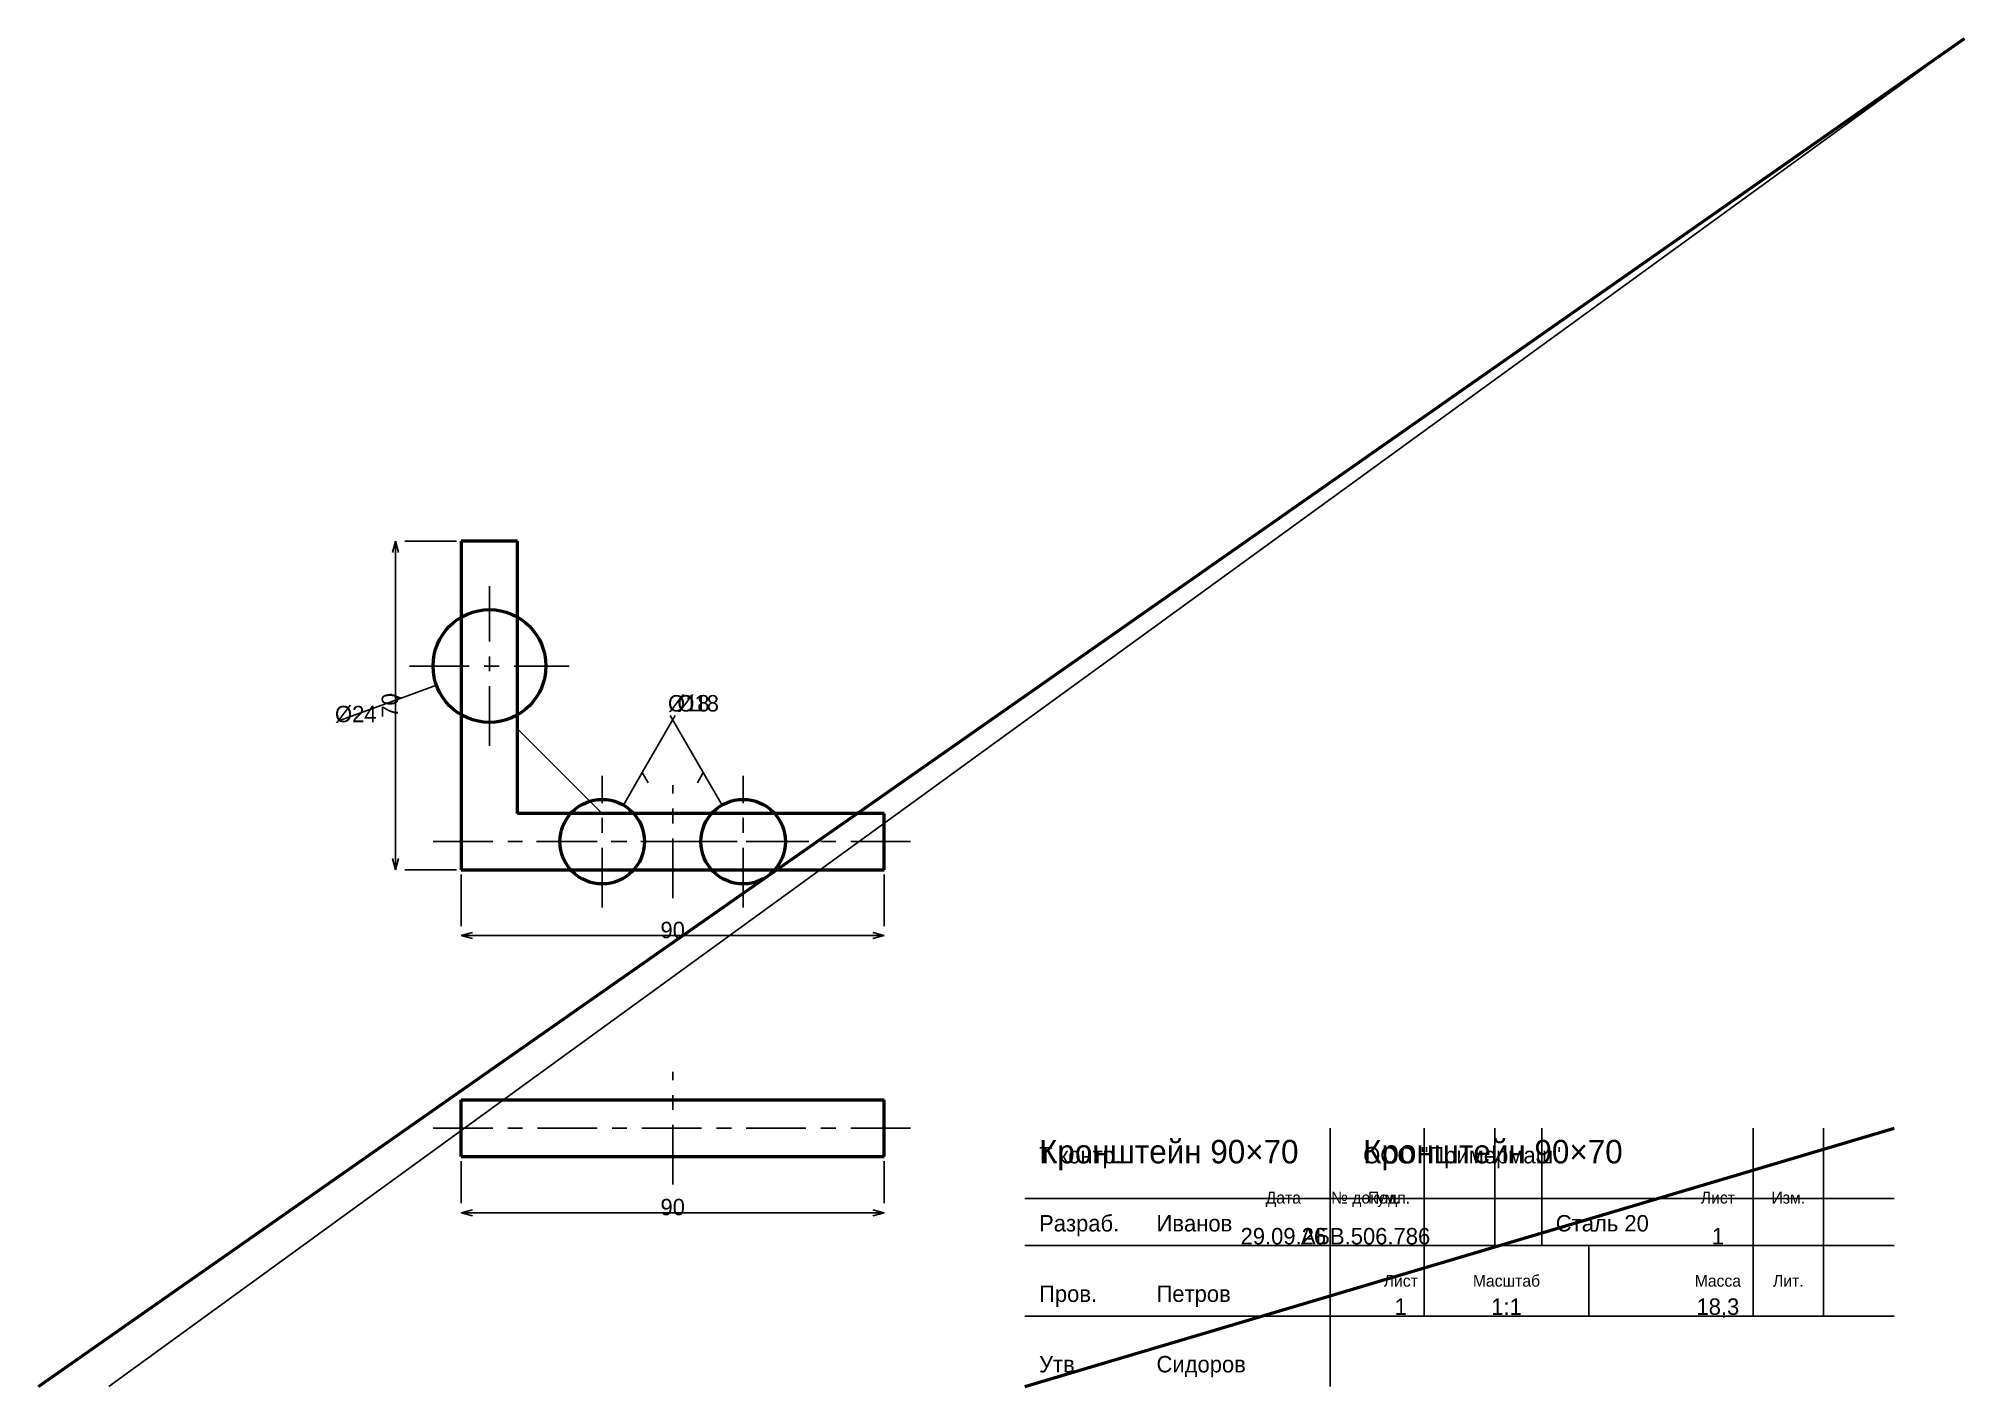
# Model space of a CAD drawing. Header units: millimetres. Extents: x 5 to 415, y 5 to 292.
import ezdxf
from ezdxf.enums import TextEntityAlignment as Align

# ---------------------------------------------------------------- set-up
doc = ezdxf.new("R2010")
doc.units = ezdxf.units.MM
doc.linetypes.add('CENTER', pattern=[22.225, 12.7, -3.175, 3.175, -3.175])
doc.linetypes.add('DASHED', pattern=[9, 6, -3])
for name, color, linetype, lineweight in [('AXIS', 7, 'CENTER', 25), ('DIMS', 7, 'CONTINUOUS', 25), ('MAIN', 7, 'CONTINUOUS', 50), ('TEXT', 7, 'CONTINUOUS', 25), ('THIN', 7, 'CONTINUOUS', 25)]:
    doc.layers.add(name, color=color, linetype=linetype, lineweight=lineweight)

msp = doc.modelspace()

# ---------------------------------------------------------------- linework, layer by layer
at = {"layer": 'AXIS', "linetype": 'CENTER', "lineweight": 25}
for p, q in [((101, 141.4), (101, 175.4)), ((84, 158.4), (118, 158.4)), ((125, 107), (125, 135)), ((140, 109), (140, 133)), ((155, 107), (155, 135)), ((89, 121), (191, 121)), ((111, 121), (139, 121)), ((141, 121), (169, 121)), ((140, 48), (140, 72)), ((89, 60), (191, 60))]:
    msp.add_line(p, q, dxfattribs=at)
at = {"layer": 'DIMS', "linetype": 'CONTINUOUS', "lineweight": 25}
for p, q in [((81, 185), (80.353, 182.585)), ((81, 115), (81, 185)), ((81, 185), (81.647, 182.585)), ((94, 185), (83, 185)), ((82.206, 151.56), (79.857, 152.415)), ((89.724, 154.296), (82.206, 151.56)), ((82.206, 151.56), (84.555, 152.415)), ((82.206, 151.56), (69.05, 146.771)), ((133.5, 135.722), (140.5, 147.847)), ((146.5, 135.722), (139.5, 147.847)), ((129.5, 128.794), (133.5, 135.722)), ((133.5, 135.722), (132.25, 133.557)), ((133.5, 135.722), (134.75, 133.557)), ((146.5, 135.722), (145.25, 133.557)), ((150.5, 128.794), (146.5, 135.722)), ((146.5, 135.722), (147.75, 133.557)), ((81, 115), (80.353, 117.415)), ((81, 115), (81.647, 117.415)), ((94, 115), (83, 115)), ((95, 114), (95, 103)), ((185, 114), (185, 103)), ((95, 101), (97.415, 101.647)), ((95, 101), (185, 101)), ((95, 101), (97.415, 100.353)), ((185, 101), (182.585, 101.647)), ((185, 101), (182.585, 100.353)), ((95, 53), (95, 44)), ((185, 53), (185, 44)), ((95, 42), (97.415, 42.647)), ((95, 42), (185, 42)), ((95, 42), (97.415, 41.353)), ((185, 42), (182.585, 42.647)), ((185, 42), (182.585, 41.353))]:
    msp.add_line(p, q, dxfattribs=at)
at = {"layer": 'MAIN', "linetype": 'CONTINUOUS', "lineweight": 50}
for p, q in [((5, 5), (415, 292)), ((107, 185), (95, 185)), ((95, 185), (95, 115)), ((107, 127), (107, 185)), ((185, 127), (107, 127)), ((185, 115), (185, 127)), ((95, 115), (185, 115)), ((95, 66), (185, 66)), ((95, 54), (95, 66)), ((185, 54), (185, 66)), ((215, 5), (400, 60)), ((95, 54), (185, 54))]:
    msp.add_line(p, q, dxfattribs=at)
for centre, radius in [((101, 158.4), 12), ((125, 121), 9), ((155, 121), 9)]:
    msp.add_circle(centre, radius, dxfattribs=at)
at = {"layer": 'THIN', "linetype": 'CONTINUOUS', "lineweight": 25}
for p, q in [((20, 5), (415, 292)), ((125, 127), (107, 145)), ((107, 127), (125, 127)), ((280, 5), (280, 60)), ((300, 35), (300, 60)), ((315, 35), (315, 60)), ((325, 35), (325, 60)), ((370, 35), (370, 60)), ((385, 35), (385, 60)), ((215, 45), (400, 45)), ((215, 35), (400, 35)), ((300, 20), (300, 35)), ((335, 20), (335, 35)), ((370, 20), (370, 35)), ((385, 20), (385, 35)), ((215, 20), (400, 20))]:
    msp.add_line(p, q, dxfattribs=at)
at = {"layer": 'THIN', "linetype": 'DASHED', "lineweight": 25}
for p, q in [((116, 66), (134, 66)), ((146, 66), (164, 66))]:
    msp.add_line(p, q, dxfattribs=at)

# ---------------------------------------------------------------- texts
at = {"layer": 'DIMS', "linetype": 'CONTINUOUS', "lineweight": 25}
msp.add_text('70', height=3.5, rotation=90, dxfattribs=at).set_placement((79.8, 150), align=Align.MIDDLE_CENTER)
for s, p in [('%%c18', (139, 148.713)), ('%%c18', (141, 148.713)), ('%%c24', (68.111, 146.429))]:
    msp.add_text(s, height=3.5, dxfattribs=at).set_placement(p)
for p in [(140, 102.2), (140, 43.2)]:
    msp.add_text('90', height=3.5, dxfattribs=at).set_placement(p, align=Align.MIDDLE_CENTER)
at = {"layer": 'TEXT', "linetype": 'CONTINUOUS', "lineweight": 25}
for s, height, p in [('Кронштейн 90×70', 5, (218, 52.5)), ('Кронштейн 90×70', 5, (287, 52.5)), ('Т.контр.', 3.5, (218, 52.5)), ('ООО "Примермаш"', 3.5, (287, 52.5)), ('Разраб.', 3.5, (218, 38)), ('Иванов', 3.5, (243, 38)), ('Сталь 20', 3.5, (328, 38)), ('Пров.', 3.5, (218, 23)), ('Петров', 3.5, (243, 23)), ('Утв.', 3.5, (218, 8)), ('Сидоров', 3.5, (243, 8))]:
    msp.add_text(s, height=height, dxfattribs=at).set_placement(p)
for s, height, p in [('Дата', 2.5, (270, 45.2)), ('№ докум.', 2.5, (287.5, 45.2)), ('Подп.', 2.5, (292.5, 45.2)), ('Лист', 2.5, (362.5, 45.2)), ('Изм.', 2.5, (377.5, 45.2)), ('29.09.26', 3.5, (270, 37)), ('АБВ.506.786', 3.5, (287.5, 37)), ('1', 3.5, (362.5, 37)), ('Лист', 2.5, (295, 27.5)), ('Масштаб', 2.5, (317.5, 27.5)), ('Масса', 2.5, (362.5, 27.5)), ('Лит.', 2.5, (377.5, 27.5)), ('1', 3.5, (295, 22)), ('1:1', 3.5, (317.5, 22)), ('18,3', 3.5, (362.5, 22))]:
    msp.add_text(s, height=height, dxfattribs=at).set_placement(p, align=Align.MIDDLE_CENTER)

doc.saveas('drawing.dxf')
